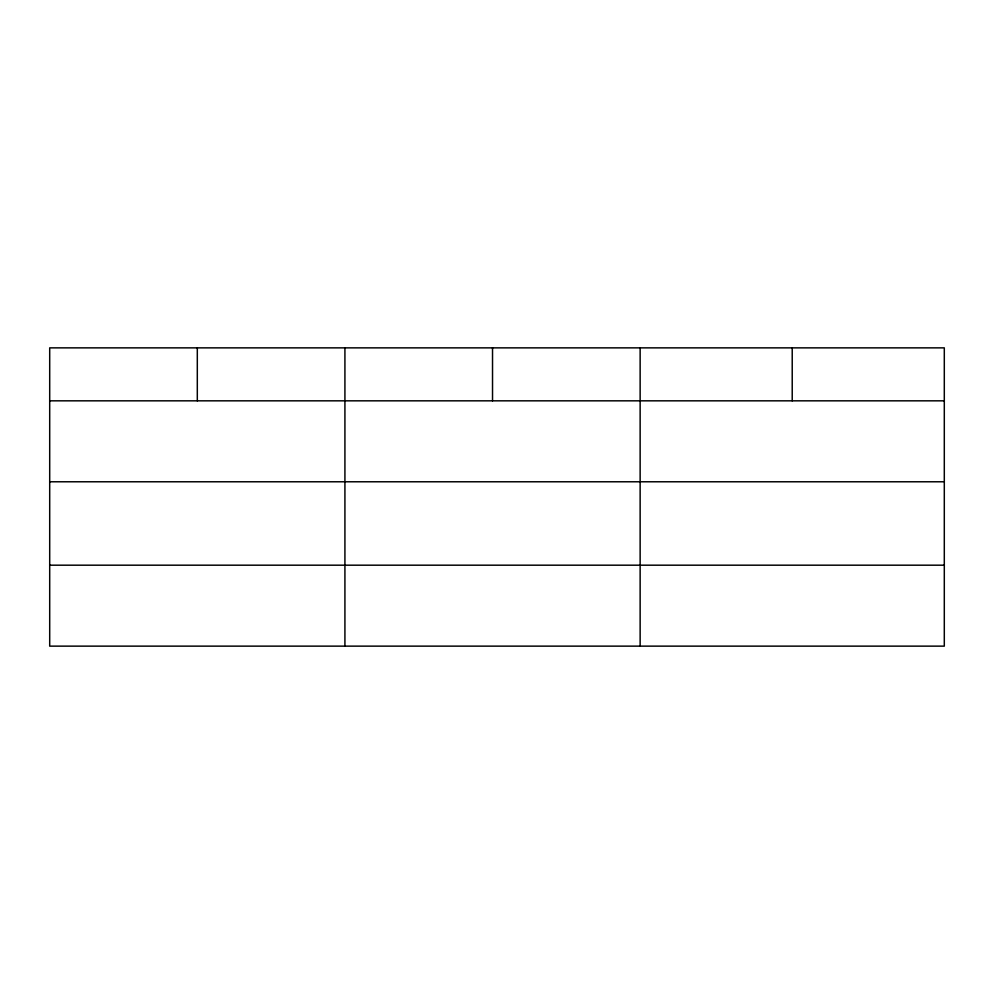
<?xml version="1.0" encoding="UTF-8"?>
<svg xmlns="http://www.w3.org/2000/svg" width="994" height="994" viewBox="0 0 994 994"><rect width="100%" height="100%" fill="white"/><g stroke="black" fill="none" stroke-linecap="round" stroke-linejoin="round"><path stroke-width="1.49" d="M944.3 481.779L944.3 347.863L49.7 347.863L49.7 646.137L944.3 646.137L944.3 481.779L49.7 481.779M49.7 400.831L944.3 400.831M49.7 565.188L944.3 565.188M792.218 347.863L792.218 400.831M640.136 347.863L640.136 646.137M492.527 347.863L492.527 400.831M344.918 347.863L344.918 646.137M197.309 347.863L197.309 400.831"/></g></svg>
